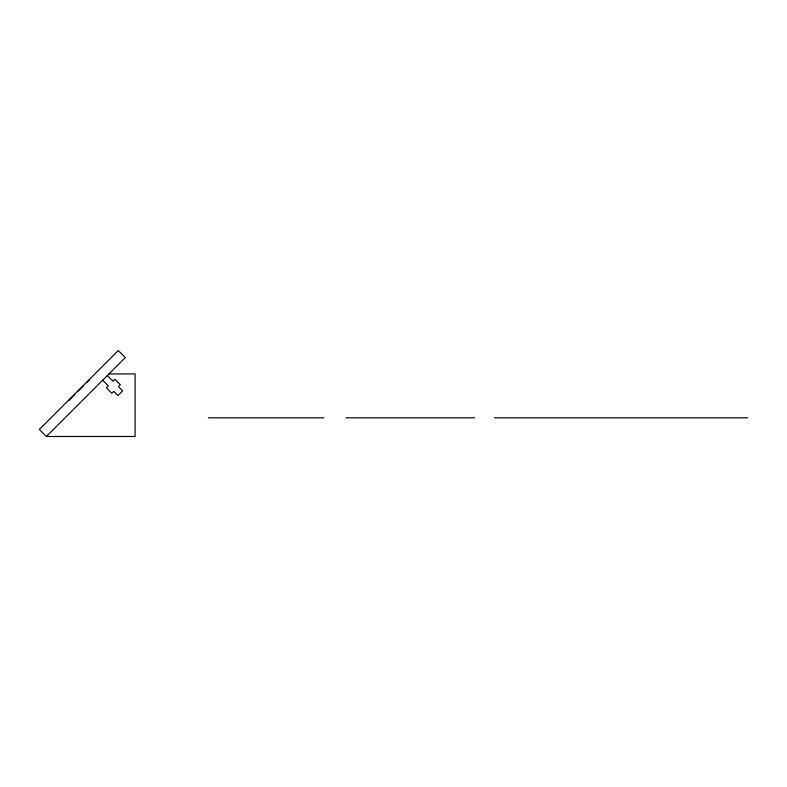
<?xml version="1.0" encoding="UTF-8"?>
<svg xmlns="http://www.w3.org/2000/svg" width="787" height="787" viewBox="0 0 787 787"><rect width="100%" height="100%" fill="white"/><g stroke="black" fill="none" stroke-linecap="round" stroke-linejoin="round"><path stroke-width="1.18" d="M68.754 400.613L74.785 394.572M78.238 391.119L83.412 385.955M86.865 382.502L89.452 379.914M46.394 436.49L125.33 357.554L118.286 350.51L39.35 429.446L46.394 436.49L135.098 436.49L135.098 373.933L108.95 373.933M208.358 417.799L323.811 417.799M345.985 417.799L474.659 417.799M494.511 417.799L747.65 417.799M107.347 375.537L113.003 381.183L114.922 379.265L120.362 384.705L118.444 386.624L122.654 390.844L117.961 395.536L113.751 391.316L111.823 393.244L106.383 387.804L108.311 385.876L102.654 380.229"/></g></svg>
